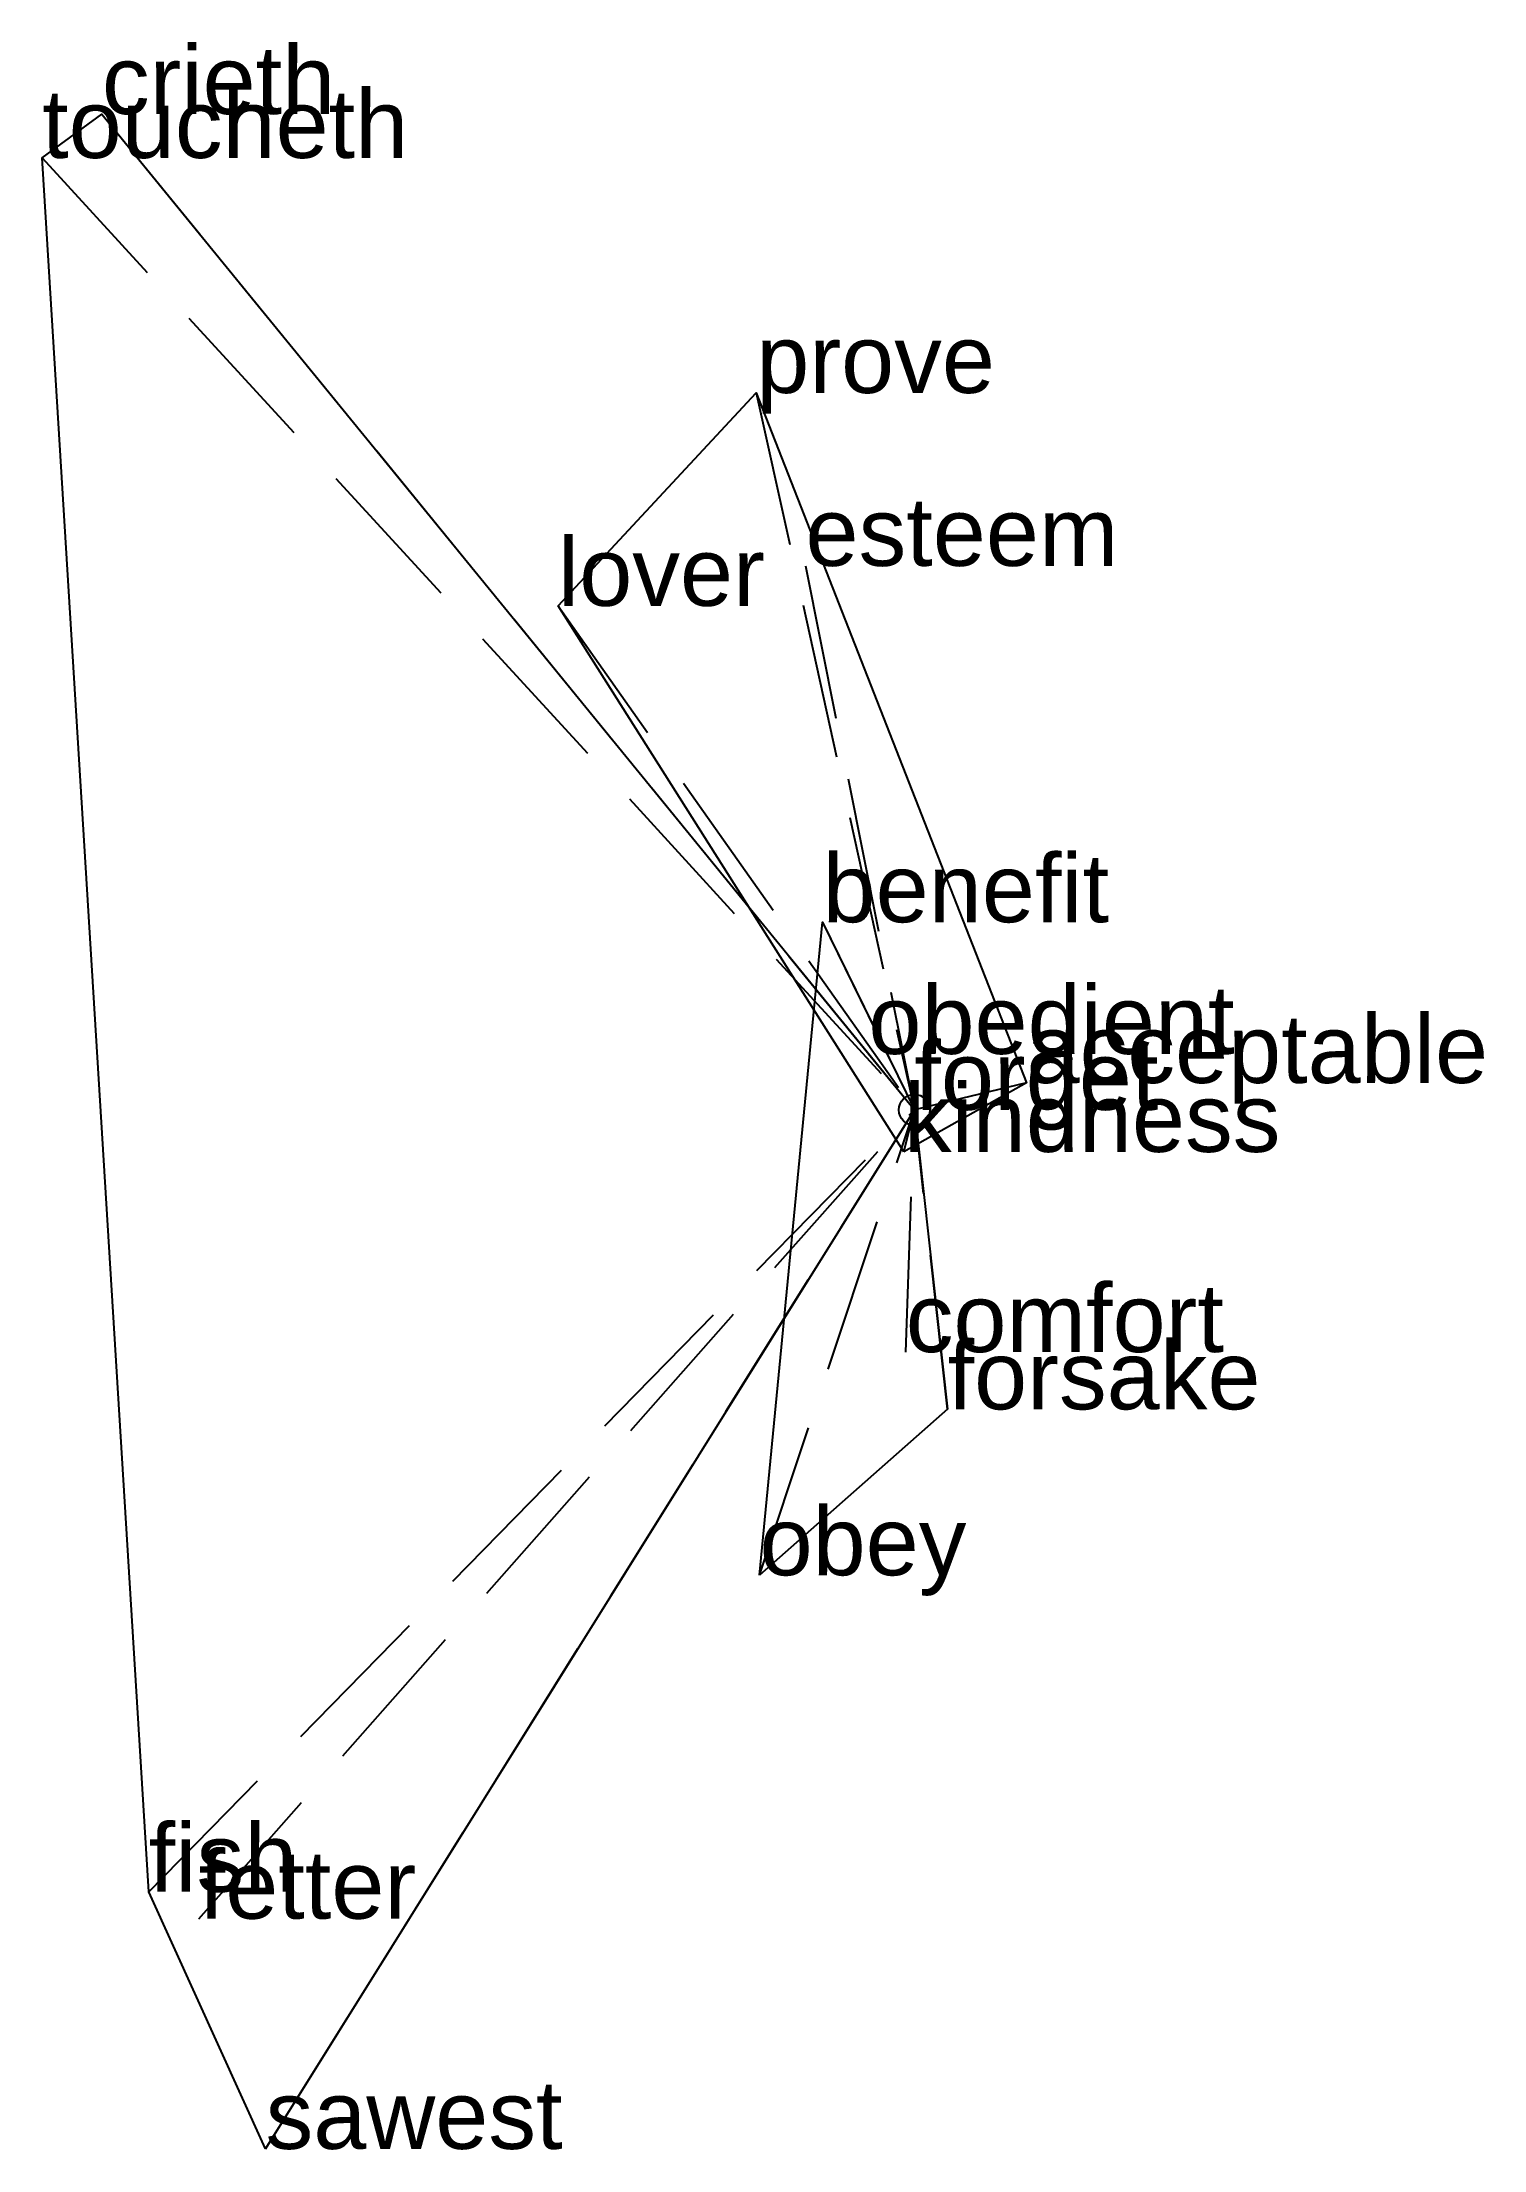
# Model space of a CAD drawing. Extents: x -1.4 to 0.92, y -1.68 to 1.72.
import ezdxf

# ---------------------------------------------------------------- set-up
doc = ezdxf.new("R2010")
doc.units = 0
doc.linetypes.add('DASHED2', pattern=[0.3, 0.25, -0.05])
for name, color, linetype in [('TEXT_nt', 1, 'CONTINUOUS'), ('TEXT_ot', 1, 'CONTINUOUS'), ('TEXT_q', 1, 'CONTINUOUS')]:
    doc.layers.add(name, color=color, linetype=linetype)
doc.styles.get("Standard").update_dxf_attribs({"font": 'arial.ttf'})

# ---------------------------------------------------------------- blocks, each defined once
blk = doc.blocks.new('ot-forget')
at = {"layer": 'LINES_ot', "linetype": 'DASHED2'}
for p in [(-0.1478, 0.3022), (-0.074, 0.0901), (-0.2493, -0.7496), (-0.0139, -0.3901), (0, 0), (0.0535, -0.4823)]:
    blk.add_line(p, (0, 0), dxfattribs=at)
at = {"layer": 'ORIGIN_ot'}
blk.add_circle((0, 0), 0.025, dxfattribs=at)
at = {"layer": 'TEXT_ot'}
for s, p in [('benefit', (-0.1478, 0.3022)), ('obedient', (-0.074, 0.0901)), ('forget', (0, 0)), ('comfort', (-0.0139, -0.3901)), ('forsake', (0.0535, -0.4823)), ('obey', (-0.2493, -0.7496))]:
    blk.add_text(s, height=0.11, dxfattribs=at).set_placement(p)
blk = doc.blocks.new('nt-forget')
at = {"layer": 'LINES_nt', "linetype": 'DASHED2'}
for p in [(-0.2546, 1.1547), (-0.1753, 0.8762), (-0.5738, 0.8118), (0.1806, 0.0433), (-0.017, -0.0677), (0, 0)]:
    blk.add_line(p, (0, 0), dxfattribs=at)
at = {"layer": 'ORIGIN_nt'}
blk.add_circle((0, 0), 0.025, dxfattribs=at)
at = {"layer": 'TEXT_nt'}
for s, p in [('prove', (-0.2546, 1.1547)), ('esteem', (-0.1753, 0.8762)), ('lover', (-0.5738, 0.8118)), ('acceptable', (0.1806, 0.0433)), ('forget', (0, 0)), ('kindness', (-0.017, -0.0677))]:
    blk.add_text(s, height=0.11, dxfattribs=at).set_placement(p)
blk = doc.blocks.new('q-forget')
at = {"layer": 'LINES_q', "linetype": 'DASHED2'}
for p in [(-1.3082, 1.6039), (-1.4044, 1.5332), (-1.2327, -1.2594), (-1.1523, -1.3027), (-1.0447, -1.6735), (0, 0)]:
    blk.add_line(p, (0, 0), dxfattribs=at)
at = {"layer": 'ORIGIN_q'}
blk.add_circle((0, 0), 0.025, dxfattribs=at)
at = {"layer": 'TEXT_q'}
for s, p in [('crieth', (-1.3082, 1.6039)), ('toucheth', (-1.4044, 1.5332)), ('forget', (0, 0)), ('fish', (-1.2327, -1.2594)), ('fetter', (-1.1523, -1.3027)), ('sawest', (-1.0447, -1.6735))]:
    blk.add_text(s, height=0.11, dxfattribs=at).set_placement(p)

msp = doc.modelspace()

# ---------------------------------------------------------------- linework, layer by layer
at = {"layer": 'OUTLINE_nt', "linetype": 'CONTINUOUS'}
msp.add_polyline3d([(-0.017, -0.0677, 0), (-0.5738, 0.8118, 0), (-0.2546, 1.1547, 0), (0.1806, 0.0433, 0), (-0.017, -0.0677, 0)], close=True, dxfattribs=at)
at = {"layer": 'OUTLINE_ot', "linetype": 'CONTINUOUS'}
msp.add_polyline3d([(-0.2493, -0.7496, 0), (-0.1478, 0.3022, 0), (0, 0, 0), (0.0535, -0.4823, 0), (-0.2493, -0.7496, 0)], close=True, dxfattribs=at)
at = {"layer": 'OUTLINE_q', "linetype": 'CONTINUOUS'}
msp.add_polyline3d([(-1.0447, -1.6735, 0), (-1.2327, -1.2594, 0), (-1.4044, 1.5332, 0), (-1.3082, 1.6039, 0), (0, 0, 0), (-1.0447, -1.6735, 0)], close=True, dxfattribs=at)

# ---------------------------------------------------------------- block references
for name in ['q-forget', 'nt-forget', 'ot-forget']:
    msp.add_blockref(name, (0, 0))

doc.saveas('drawing.dxf')
